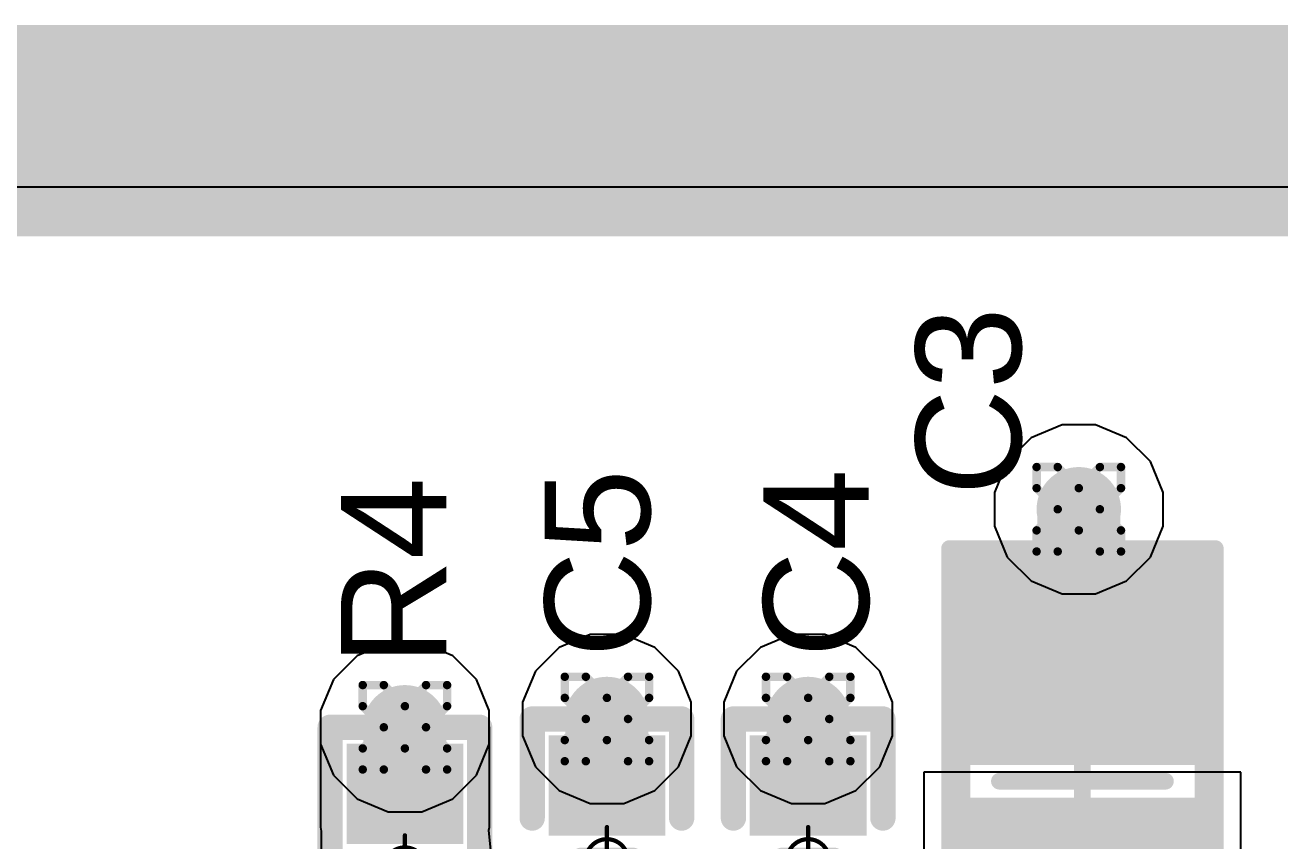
# Model space of a CAD drawing. Header units: inches. Extents: x -13 to 366, y -4 to 120.
# Drawn here: x 18.91 to 26.47, y 39.59 to 44.5 of the extents above; entities that cross this region are included whole.
import ezdxf

# ---------------------------------------------------------------- set-up
doc = ezdxf.new("R2010")
doc.units = ezdxf.units.IN
for name, color, linetype in [('Board_outline', 56, 'Continuous'), ('Bottom Layer', 5, 'Continuous'), ('Bottom Overlay', 54, 'Continuous'), ('Drill Drawing', 1, 'Continuous'), ('GND', 16, 'Continuous'), ('Keep-Out Layer', 6, 'Continuous'), ('Mechanical 13', 56, 'Continuous'), ('Mechanical 15', 56, 'Continuous'), ('POWER', 76, 'Continuous'), ('Top Layer', 1, 'Continuous'), ('Top Overlay', 2, 'Continuous'), ('Top Paste', 8, 'Continuous'), ('Top Solder', 216, 'Continuous'), ('Via Holes', 16, 'Continuous')]:
    doc.layers.add(name, color=color, linetype=linetype)
doc.styles.add('Arial', font='', dxfattribs={"height": 0.2})
doc.styles.get('Arial').set_extended_font_data('Arial')

# ---------------------------------------------------------------- blocks, each defined once
blk = doc.blocks.new('C0805_1')
at = {"layer": 'Top Layer'}
for points in [[(-1.3, -0.7), (-1.3, 0.7), (-0.2, 0.7), (-0.2, -0.7)], [(0.2, -0.7), (0.2, 0.7), (1.3, 0.7), (1.3, -0.7)]]:
    blk.add_hatch(color=1, dxfattribs=at).paths.add_polyline_path(points)
at = {"layer": 'Top Paste'}
for points in [[(-1.3, -0.7), (-1.3, 0.7), (-0.2, 0.7), (-0.2, -0.7)], [(0.2, -0.7), (0.2, 0.7), (1.3, 0.7), (1.3, -0.7)]]:
    blk.add_hatch(color=8, dxfattribs=at).paths.add_polyline_path(points)
at = {"layer": 'Top Solder'}
for points in [[(-1.4016, -0.8016), (-1.4016, 0.8016), (-0.0984, 0.8016), (-0.0984, -0.8016)], [(0.0984, -0.8016), (0.0984, 0.8016), (1.4016, 0.8016), (1.4016, -0.8016)]]:
    blk.add_hatch(color=216, dxfattribs=at).paths.add_polyline_path(points)
at = {"layer": 'Mechanical 13'}
for points in [[(-1.1, 0.725, 0.1, 0.1, 0), (-1.1, -0.725, 0.1, 0.1, 0)], [(-1.1, 0.725, 0.1, 0.1, 0), (1.1, 0.725, 0.1, 0.1, 0)], [(1.1, 0.725, 0.1, 0.1, 0), (1.1, -0.725, 0.1, 0.1, 0)], [(-1.1, -0.725, 0.1, 0.1, 0), (1.1, -0.725, 0.1, 0.1, 0)]]:
    blk.add_lwpolyline(points, format="xyseb", dxfattribs=at)
for points in [[(-1.125, 0.725, 0.05, 0.05, 1), (-1.075, 0.725, 0.05, 0.05, 1)], [(-1.125, 0.725, 0.05, 0.05, 1), (-1.075, 0.725, 0.05, 0.05, 1)], [(1.075, 0.725, 0.05, 0.05, 1), (1.125, 0.725, 0.05, 0.05, 1)], [(1.075, 0.725, 0.05, 0.05, 1), (1.125, 0.725, 0.05, 0.05, 1)], [(-1.125, -0.725, 0.05, 0.05, 1), (-1.075, -0.725, 0.05, 0.05, 1)], [(-1.125, -0.725, 0.05, 0.05, 1), (-1.075, -0.725, 0.05, 0.05, 1)], [(1.075, -0.725, 0.05, 0.05, 1), (1.125, -0.725, 0.05, 0.05, 1)], [(1.075, -0.725, 0.05, 0.05, 1), (1.125, -0.725, 0.05, 0.05, 1)]]:
    blk.add_lwpolyline(points, format="xyseb", close=True, dxfattribs=at)
at = {"layer": 'Mechanical 15'}
for points in [[(-1.4, 0.8, 0.1, 0.1, 0), (-1.4, -0.8, 0.1, 0.1, 0)], [(-1.4, 0.8, 0.1, 0.1, 0), (1.4, 0.8, 0.1, 0.1, 0)], [(1.4, 0.8, 0.1, 0.1, 0), (1.4, -0.8, 0.1, 0.1, 0)], [(0, 0.5, 0.1, 0.1, 0), (0, -0.5, 0.1, 0.1, 0)], [(-0.5, 0, 0.1, 0.1, 0), (0.5, 0, 0.1, 0.1, 0)], [(-1.4, -0.8, 0.1, 0.1, 0), (1.4, -0.8, 0.1, 0.1, 0)]]:
    blk.add_lwpolyline(points, format="xyseb", dxfattribs=at)
for points in [[(-1.425, 0.8, 0.05, 0.05, 1), (-1.375, 0.8, 0.05, 0.05, 1)], [(-1.425, 0.8, 0.05, 0.05, 1), (-1.375, 0.8, 0.05, 0.05, 1)], [(1.375, 0.8, 0.05, 0.05, 1), (1.425, 0.8, 0.05, 0.05, 1)], [(1.375, 0.8, 0.05, 0.05, 1), (1.425, 0.8, 0.05, 0.05, 1)], [(-0.025, 0.5, 0.05, 0.05, 1), (0.025, 0.5, 0.05, 0.05, 1)], [(-0.525, 0, 0.05, 0.05, 1), (-0.475, 0, 0.05, 0.05, 1)], [(0.475, 0, 0.05, 0.05, 1), (0.525, 0, 0.05, 0.05, 1)], [(-0.025, -0.5, 0.05, 0.05, 1), (0.025, -0.5, 0.05, 0.05, 1)], [(-1.425, -0.8, 0.05, 0.05, 1), (-1.375, -0.8, 0.05, 0.05, 1)], [(-1.425, -0.8, 0.05, 0.05, 1), (-1.375, -0.8, 0.05, 0.05, 1)], [(1.375, -0.8, 0.05, 0.05, 1), (1.425, -0.8, 0.05, 0.05, 1)], [(1.375, -0.8, 0.05, 0.05, 1), (1.425, -0.8, 0.05, 0.05, 1)]]:
    blk.add_lwpolyline(points, format="xyseb", close=True, dxfattribs=at)
blk = doc.blocks.new('C_0402_L_41')
at = {"layer": 'Top Layer'}
for points in [[(-0.65, 0.25), (-0.25, 0.25), (-0.25, -0.25), (-0.65, -0.25)], [(0.2499, 0.2499), (0.6499, 0.2499), (0.6499, -0.2501), (0.2499, -0.2501)]]:
    blk.add_hatch(color=1, dxfattribs=at).paths.add_polyline_path(points)
at = {"layer": 'Top Paste'}
for points in [[(-0.65, 0.25), (-0.25, 0.25), (-0.25, -0.25), (-0.65, -0.25)], [(0.2499, 0.2499), (0.6499, 0.2499), (0.6499, -0.2501), (0.2499, -0.2501)]]:
    blk.add_hatch(color=8, dxfattribs=at).paths.add_polyline_path(points)
at = {"layer": 'Top Solder'}
for points in [[(-0.7516, 0.3516), (-0.1484, 0.3516), (-0.1484, -0.3516), (-0.7516, -0.3516)], [(0.1483, 0.3515), (0.7515, 0.3515), (0.7515, -0.3517), (0.1483, -0.3517)]]:
    blk.add_hatch(color=216, dxfattribs=at).paths.add_polyline_path(points)
at = {"layer": 'Mechanical 15'}
for points in [[(0, 0.2, 0.0254, 0.0254, 0), (0, -0.2, 0.0254, 0.0254, 0)], [(-0.2, 0, 0.0254, 0.0254, 0), (0.2, 0, 0.0254, 0.0254, 0)]]:
    blk.add_lwpolyline(points, format="xyseb", dxfattribs=at)
for points in [[(-0.0063, 0.2, 0.0127, 0.0127, 1), (0.0063, 0.2, 0.0127, 0.0127, 1)], [(0.127, 0, 0.0254, 0.0254, 1), (-0.127, 0, 0.0254, 0.0254, 1)], [(-0.2063, 0, 0.0127, 0.0127, 1), (-0.1936, 0, 0.0127, 0.0127, 1)], [(-0.1333, 0, 0.0127, 0.0127, 1), (-0.1206, 0, 0.0127, 0.0127, 1)], [(0.1206, 0, 0.0127, 0.0127, 1), (0.1333, 0, 0.0127, 0.0127, 1)], [(0.1936, 0, 0.0127, 0.0127, 1), (0.2063, 0, 0.0127, 0.0127, 1)], [(-0.0063, -0.2, 0.0127, 0.0127, 1), (0.0063, -0.2, 0.0127, 0.0127, 1)]]:
    blk.add_lwpolyline(points, format="xyseb", close=True, dxfattribs=at)
at = {"layer": 'Top Overlay'}
for points in [[(-0.8499, 0.4499, 0.1524, 0.1524, 0), (-0.254, 0.4499, 0.1524, 0.1524, 0)], [(-0.8499, 0.4499, 0.1524, 0.1524, 0), (-0.8499, -0.4499, 0.1524, 0.1524, 0)], [(0.254, 0.4499, 0.1524, 0.1524, 0), (0.8499, 0.4499, 0.1524, 0.1524, 0)], [(0.8499, 0.4499, 0.1524, 0.1524, 0), (0.8499, -0.4501, 0.1524, 0.1524, 0)], [(0, 0.1524, 0.1524, 0.1524, 0), (0, -0.1524, 0.1524, 0.1524, 0)], [(-0.8499, -0.4499, 0.1524, 0.1524, 0), (-0.254, -0.4499, 0.1524, 0.1524, 0)], [(-0.8499, -0.4499, 0.1524, 0.1524, 0), (-0.8498, -0.4501, 0.1524, 0.1524, 0)], [(0.254, -0.4499, 0.1524, 0.1524, 0), (0.8499, -0.4499, 0.1524, 0.1524, 0)]]:
    blk.add_lwpolyline(points, format="xyseb", dxfattribs=at)
for points in [[(-0.888, 0.4499, 0.0762, 0.0762, 1), (-0.8118, 0.4499, 0.0762, 0.0762, 1)], [(-0.888, 0.4499, 0.0762, 0.0762, 1), (-0.8118, 0.4499, 0.0762, 0.0762, 1)], [(-0.2921, 0.4499, 0.0762, 0.0762, 1), (-0.2159, 0.4499, 0.0762, 0.0762, 1)], [(0.2159, 0.4499, 0.0762, 0.0762, 1), (0.2921, 0.4499, 0.0762, 0.0762, 1)], [(0.8118, 0.4499, 0.0762, 0.0762, 1), (0.888, 0.4499, 0.0762, 0.0762, 1)], [(0.8118, 0.4499, 0.0762, 0.0762, 1), (0.888, 0.4499, 0.0762, 0.0762, 1)], [(-0.0381, 0.1524, 0.0762, 0.0762, 1), (0.0381, 0.1524, 0.0762, 0.0762, 1)], [(-0.0381, -0.1524, 0.0762, 0.0762, 1), (0.0381, -0.1524, 0.0762, 0.0762, 1)], [(-0.888, -0.4499, 0.0762, 0.0762, 1), (-0.8118, -0.4499, 0.0762, 0.0762, 1)], [(-0.888, -0.4499, 0.0762, 0.0762, 1), (-0.8118, -0.4499, 0.0762, 0.0762, 1)], [(-0.888, -0.4499, 0.0762, 0.0762, 1), (-0.8118, -0.4499, 0.0762, 0.0762, 1)], [(-0.8879, -0.4501, 0.0762, 0.0762, 1), (-0.8117, -0.4501, 0.0762, 0.0762, 1)], [(-0.2921, -0.4499, 0.0762, 0.0762, 1), (-0.2159, -0.4499, 0.0762, 0.0762, 1)], [(0.2159, -0.4499, 0.0762, 0.0762, 1), (0.2921, -0.4499, 0.0762, 0.0762, 1)], [(0.8118, -0.4499, 0.0762, 0.0762, 1), (0.888, -0.4499, 0.0762, 0.0762, 1)], [(0.8118, -0.4501, 0.0762, 0.0762, 1), (0.888, -0.4501, 0.0762, 0.0762, 1)]]:
    blk.add_lwpolyline(points, format="xyseb", close=True, dxfattribs=at)
blk = doc.blocks.new('C_0402_L_42')
at = {"layer": 'Top Layer'}
for points in [[(-0.65, 0.25), (-0.25, 0.25), (-0.25, -0.25), (-0.65, -0.25)], [(0.2499, 0.2499), (0.6499, 0.2499), (0.6499, -0.2501), (0.2499, -0.2501)]]:
    blk.add_hatch(color=1, dxfattribs=at).paths.add_polyline_path(points)
at = {"layer": 'Top Paste'}
for points in [[(-0.65, 0.25), (-0.25, 0.25), (-0.25, -0.25), (-0.65, -0.25)], [(0.2499, 0.2499), (0.6499, 0.2499), (0.6499, -0.2501), (0.2499, -0.2501)]]:
    blk.add_hatch(color=8, dxfattribs=at).paths.add_polyline_path(points)
at = {"layer": 'Top Solder'}
for points in [[(-0.7516, 0.3516), (-0.1484, 0.3516), (-0.1484, -0.3516), (-0.7516, -0.3516)], [(0.1483, 0.3515), (0.7515, 0.3515), (0.7515, -0.3517), (0.1483, -0.3517)]]:
    blk.add_hatch(color=216, dxfattribs=at).paths.add_polyline_path(points)
at = {"layer": 'Mechanical 15'}
for points in [[(0, 0.2, 0.0254, 0.0254, 0), (0, -0.2, 0.0254, 0.0254, 0)], [(-0.2, 0, 0.0254, 0.0254, 0), (0.2, 0, 0.0254, 0.0254, 0)]]:
    blk.add_lwpolyline(points, format="xyseb", dxfattribs=at)
for points in [[(-0.0063, 0.2, 0.0127, 0.0127, 1), (0.0063, 0.2, 0.0127, 0.0127, 1)], [(0.127, 0, 0.0254, 0.0254, 1), (-0.127, 0, 0.0254, 0.0254, 1)], [(-0.2063, 0, 0.0127, 0.0127, 1), (-0.1936, 0, 0.0127, 0.0127, 1)], [(-0.1333, 0, 0.0127, 0.0127, 1), (-0.1206, 0, 0.0127, 0.0127, 1)], [(0.1206, 0, 0.0127, 0.0127, 1), (0.1333, 0, 0.0127, 0.0127, 1)], [(0.1936, 0, 0.0127, 0.0127, 1), (0.2063, 0, 0.0127, 0.0127, 1)], [(-0.0063, -0.2, 0.0127, 0.0127, 1), (0.0063, -0.2, 0.0127, 0.0127, 1)]]:
    blk.add_lwpolyline(points, format="xyseb", close=True, dxfattribs=at)
at = {"layer": 'Top Overlay'}
for points in [[(-0.8499, 0.4499, 0.1524, 0.1524, 0), (-0.254, 0.4499, 0.1524, 0.1524, 0)], [(-0.8499, 0.4499, 0.1524, 0.1524, 0), (-0.8499, -0.4499, 0.1524, 0.1524, 0)], [(0.254, 0.4499, 0.1524, 0.1524, 0), (0.8499, 0.4499, 0.1524, 0.1524, 0)], [(0.8499, 0.4499, 0.1524, 0.1524, 0), (0.8499, -0.4501, 0.1524, 0.1524, 0)], [(0, 0.1524, 0.1524, 0.1524, 0), (0, -0.1524, 0.1524, 0.1524, 0)], [(-0.8499, -0.4499, 0.1524, 0.1524, 0), (-0.254, -0.4499, 0.1524, 0.1524, 0)], [(-0.8499, -0.4499, 0.1524, 0.1524, 0), (-0.8498, -0.4501, 0.1524, 0.1524, 0)], [(0.254, -0.4499, 0.1524, 0.1524, 0), (0.8499, -0.4499, 0.1524, 0.1524, 0)]]:
    blk.add_lwpolyline(points, format="xyseb", dxfattribs=at)
for points in [[(-0.888, 0.4499, 0.0762, 0.0762, 1), (-0.8118, 0.4499, 0.0762, 0.0762, 1)], [(-0.888, 0.4499, 0.0762, 0.0762, 1), (-0.8118, 0.4499, 0.0762, 0.0762, 1)], [(-0.2921, 0.4499, 0.0762, 0.0762, 1), (-0.2159, 0.4499, 0.0762, 0.0762, 1)], [(0.2159, 0.4499, 0.0762, 0.0762, 1), (0.2921, 0.4499, 0.0762, 0.0762, 1)], [(0.8118, 0.4499, 0.0762, 0.0762, 1), (0.888, 0.4499, 0.0762, 0.0762, 1)], [(0.8118, 0.4499, 0.0762, 0.0762, 1), (0.888, 0.4499, 0.0762, 0.0762, 1)], [(-0.0381, 0.1524, 0.0762, 0.0762, 1), (0.0381, 0.1524, 0.0762, 0.0762, 1)], [(-0.0381, -0.1524, 0.0762, 0.0762, 1), (0.0381, -0.1524, 0.0762, 0.0762, 1)], [(-0.888, -0.4499, 0.0762, 0.0762, 1), (-0.8118, -0.4499, 0.0762, 0.0762, 1)], [(-0.888, -0.4499, 0.0762, 0.0762, 1), (-0.8118, -0.4499, 0.0762, 0.0762, 1)], [(-0.888, -0.4499, 0.0762, 0.0762, 1), (-0.8118, -0.4499, 0.0762, 0.0762, 1)], [(-0.8879, -0.4501, 0.0762, 0.0762, 1), (-0.8117, -0.4501, 0.0762, 0.0762, 1)], [(-0.2921, -0.4499, 0.0762, 0.0762, 1), (-0.2159, -0.4499, 0.0762, 0.0762, 1)], [(0.2159, -0.4499, 0.0762, 0.0762, 1), (0.2921, -0.4499, 0.0762, 0.0762, 1)], [(0.8118, -0.4499, 0.0762, 0.0762, 1), (0.888, -0.4499, 0.0762, 0.0762, 1)], [(0.8118, -0.4501, 0.0762, 0.0762, 1), (0.888, -0.4501, 0.0762, 0.0762, 1)]]:
    blk.add_lwpolyline(points, format="xyseb", close=True, dxfattribs=at)
blk = doc.blocks.new('R_0402_L_50')
at = {"layer": 'Top Layer'}
for points in [[(-0.6001, 0.2499), (-0.2001, 0.2499), (-0.2001, -0.2501), (-0.6001, -0.2501)], [(0.2499, 0.2499), (0.6499, 0.2499), (0.6499, -0.2501), (0.2499, -0.2501)]]:
    blk.add_hatch(color=1, dxfattribs=at).paths.add_polyline_path(points)
at = {"layer": 'Top Paste'}
for points in [[(-0.6001, 0.2499), (-0.2001, 0.2499), (-0.2001, -0.2501), (-0.6001, -0.2501)], [(0.2499, 0.2499), (0.6499, 0.2499), (0.6499, -0.2501), (0.2499, -0.2501)]]:
    blk.add_hatch(color=8, dxfattribs=at).paths.add_polyline_path(points)
at = {"layer": 'Top Solder'}
for points in [[(-0.7017, 0.3515), (-0.0985, 0.3515), (-0.0985, -0.3517), (-0.7017, -0.3517)], [(0.1483, 0.3515), (0.7515, 0.3515), (0.7515, -0.3517), (0.1483, -0.3517)]]:
    blk.add_hatch(color=216, dxfattribs=at).paths.add_polyline_path(points)
at = {"layer": 'Mechanical 15'}
for points in [[(0, 0.2, 0.0254, 0.0254, 0), (0, -0.2, 0.0254, 0.0254, 0)], [(-0.2, 0, 0.0254, 0.0254, 0), (0.2, 0, 0.0254, 0.0254, 0)]]:
    blk.add_lwpolyline(points, format="xyseb", dxfattribs=at)
for points in [[(-0.0063, 0.2, 0.0127, 0.0127, 1), (0.0063, 0.2, 0.0127, 0.0127, 1)], [(0.127, 0, 0.0254, 0.0254, 1), (-0.127, 0, 0.0254, 0.0254, 1)], [(-0.2063, 0, 0.0127, 0.0127, 1), (-0.1936, 0, 0.0127, 0.0127, 1)], [(-0.1333, 0, 0.0127, 0.0127, 1), (-0.1206, 0, 0.0127, 0.0127, 1)], [(0.1206, 0, 0.0127, 0.0127, 1), (0.1333, 0, 0.0127, 0.0127, 1)], [(0.1936, 0, 0.0127, 0.0127, 1), (0.2063, 0, 0.0127, 0.0127, 1)], [(-0.0063, -0.2, 0.0127, 0.0127, 1), (0.0063, -0.2, 0.0127, 0.0127, 1)]]:
    blk.add_lwpolyline(points, format="xyseb", close=True, dxfattribs=at)
at = {"layer": 'Top Overlay'}
for points in [[(-0.8001, 0.4499, 0.1524, 0.1524, 0), (-0.8001, -0.4501, 0.1524, 0.1524, 0)], [(-0.8001, 0.4499, 0.1524, 0.1524, 0), (0.8499, 0.4499, 0.1524, 0.1524, 0)], [(0.8499, 0.4499, 0.1524, 0.1524, 0), (0.8499, -0.4501, 0.1524, 0.1524, 0)], [(-0.8001, -0.4501, 0.1524, 0.1524, 0), (0.8499, -0.4501, 0.1524, 0.1524, 0)]]:
    blk.add_lwpolyline(points, format="xyseb", dxfattribs=at)
for points in [[(-0.8382, 0.4499, 0.0762, 0.0762, 1), (-0.762, 0.4499, 0.0762, 0.0762, 1)], [(-0.8382, 0.4499, 0.0762, 0.0762, 1), (-0.762, 0.4499, 0.0762, 0.0762, 1)], [(0.8118, 0.4499, 0.0762, 0.0762, 1), (0.888, 0.4499, 0.0762, 0.0762, 1)], [(0.8118, 0.4499, 0.0762, 0.0762, 1), (0.888, 0.4499, 0.0762, 0.0762, 1)], [(-0.8382, -0.4501, 0.0762, 0.0762, 1), (-0.762, -0.4501, 0.0762, 0.0762, 1)], [(-0.8382, -0.4501, 0.0762, 0.0762, 1), (-0.762, -0.4501, 0.0762, 0.0762, 1)], [(0.8118, -0.4501, 0.0762, 0.0762, 1), (0.888, -0.4501, 0.0762, 0.0762, 1)], [(0.8118, -0.4501, 0.0762, 0.0762, 1), (0.888, -0.4501, 0.0762, 0.0762, 1)]]:
    blk.add_lwpolyline(points, format="xyseb", close=True, dxfattribs=at)

msp = doc.modelspace()

# ---------------------------------------------------------------- hatches: boundary and pattern name
at = {"layer": 'Bottom Layer'}
h = msp.add_hatch(color=5, dxfattribs=at)
edge = h.paths.add_edge_path()
edge.add_arc((25.2546, 41.5822), 0.254, 0, 360)
h = msp.add_hatch(color=5, dxfattribs=at)
edge = h.paths.add_edge_path()
edge.add_arc((22.4141, 40.3204), 0.254, 0, 360)
h = msp.add_hatch(color=5, dxfattribs=at)
edge = h.paths.add_edge_path()
edge.add_arc((23.6255, 40.3204), 0.254, 0, 360)
h = msp.add_hatch(color=5, dxfattribs=at)
edge = h.paths.add_edge_path()
edge.add_arc((21.198, 40.2705), 0.254, 0, 360)
at = {"layer": 'GND'}
h = msp.add_hatch(color=16, dxfattribs=at)
edge = h.paths.add_edge_path()
edge.add_arc((25.2546, 41.5822), 0.254, 0, 360)
h = msp.add_hatch(color=16, dxfattribs=at)
edge = h.paths.add_edge_path()
edge.add_arc((22.4141, 40.3204), 0.254, 0, 360)
h = msp.add_hatch(color=16, dxfattribs=at)
edge = h.paths.add_edge_path()
edge.add_arc((23.6255, 40.3204), 0.254, 0, 360)
h = msp.add_hatch(color=16, dxfattribs=at)
edge = h.paths.add_edge_path()
edge.add_arc((21.198, 40.2705), 0.254, 0, 360)
at = {"layer": 'POWER'}
h = msp.add_hatch(color=76, dxfattribs=at)
edge = h.paths.add_edge_path()
edge.add_arc((25.2546, 41.5822), 0.254, 0, 360)
h = msp.add_hatch(color=76, dxfattribs=at)
edge = h.paths.add_edge_path()
edge.add_arc((22.4141, 40.3204), 0.254, 0, 360)
h = msp.add_hatch(color=76, dxfattribs=at)
edge = h.paths.add_edge_path()
edge.add_arc((23.6255, 40.3204), 0.254, 0, 360)
h = msp.add_hatch(color=76, dxfattribs=at)
edge = h.paths.add_edge_path()
edge.add_arc((21.198, 40.2705), 0.254, 0, 360)
at = {"layer": 'Top Layer'}
h = msp.add_hatch(color=1, dxfattribs=at)
edge = h.paths.add_edge_path()
edge.add_arc((25.2546, 41.5822), 0.254, 0, 360)
for points in [[(25.0046, 40.7253), (25.5046, 40.7253), (25.5046, 41.5822), (25.0046, 41.5822)], [(20.948, 39.6706), (21.448, 39.6706), (21.448, 40.2705), (20.948, 40.2705)], [(22.1641, 39.7204), (22.6641, 39.7204), (22.6641, 40.3204), (22.1641, 40.3204)], [(23.3755, 39.7204), (23.8755, 39.7204), (23.8755, 40.3204), (23.3755, 40.3204)]]:
    msp.add_hatch(color=1, dxfattribs=at).paths.add_polyline_path(points)
h = msp.add_hatch(color=1, dxfattribs=at)
edge = h.paths.add_edge_path()
edge.add_arc((22.4141, 40.3204), 0.254, 0, 360)
h = msp.add_hatch(color=1, dxfattribs=at)
edge = h.paths.add_edge_path()
edge.add_arc((23.6255, 40.3204), 0.254, 0, 360)
h = msp.add_hatch(color=1, dxfattribs=at)
edge = h.paths.add_edge_path()
edge.add_arc((21.198, 40.2705), 0.254, 0, 360)
at = {"layer": 'Via Holes'}
h = msp.add_hatch(color=7, dxfattribs=at)
edge = h.paths.add_edge_path()
edge.add_arc((25.2546, 41.5822), 0.127, 0, 360)
h = msp.add_hatch(color=7, dxfattribs=at)
edge = h.paths.add_edge_path()
edge.add_arc((22.4141, 40.3204), 0.127, 0, 360)
h = msp.add_hatch(color=7, dxfattribs=at)
edge = h.paths.add_edge_path()
edge.add_arc((23.6255, 40.3204), 0.127, 0, 360)
h = msp.add_hatch(color=7, dxfattribs=at)
edge = h.paths.add_edge_path()
edge.add_arc((21.198, 40.2705), 0.127, 0, 360)

# ---------------------------------------------------------------- linework, layer by layer
at = {"layer": 'Board_outline'}
msp.add_lwpolyline([(-2.4183, 43.86, 0.254, 0.254, 0), (31.29, 43.86, 0.254, 0.254, 0)], format="xyseb", dxfattribs=at)
at = {"layer": 'Bottom Layer'}
for p, q in [((-2.4183, 43.5213), (31.29, 43.5213)), ((21.097, 40.7785), (20.9102, 40.7012)), ((21.299, 40.7785), (21.097, 40.7785)), ((21.4858, 40.7012), (21.299, 40.7785)), ((20.9102, 40.7012), (20.7673, 40.5583)), ((21.6287, 40.5583), (21.4858, 40.7012)), ((20.7673, 40.5583), (20.69, 40.3716)), ((21.706, 40.3716), (21.6287, 40.5583)), ((20.69, 40.3716), (20.69, 40.1695)), ((21.706, 40.1695), (21.706, 40.3716)), ((20.69, 40.1695), (20.7673, 39.9828)), ((21.6287, 39.9828), (21.706, 40.1695)), ((20.7673, 39.9828), (20.9102, 39.8399)), ((21.4858, 39.8399), (21.6287, 39.9828)), ((20.9102, 39.8399), (21.097, 39.7625)), ((21.299, 39.7625), (21.4858, 39.8399)), ((21.097, 39.7625), (21.299, 39.7625))]:
    msp.add_line(p, q, dxfattribs=at)
at = {"layer": 'Bottom Overlay'}
msp.add_lwpolyline([(-2.4184, 43.86, 1.27, 1.27, 0), (31.29, 43.86, 1.27, 1.27, 0)], format="xyseb", dxfattribs=at)
msp.add_lwpolyline([(-2.4184, 43.86, 1.27, 1.27, 0), (31.29, 43.86, 1.27, 1.27, 0)], format="xyseb", dxfattribs=at)
at = {"layer": 'Drill Drawing'}
for points in [[(25.0006, 41.7092, 0.0508, 0.0508, 0), (25.0006, 41.8362, 0.0508, 0.0508, 0)], [(25.0006, 41.8362, 0.0508, 0.0508, 0), (25.1276, 41.8362, 0.0508, 0.0508, 0)], [(25.1276, 41.8362, 0.0508, 0.0508, 0), (25.2546, 41.7092, 0.0508, 0.0508, 0)], [(25.2546, 41.7092, 0.0508, 0.0508, 0), (25.3816, 41.8362, 0.0508, 0.0508, 0)], [(25.3816, 41.8362, 0.0508, 0.0508, 0), (25.5086, 41.8362, 0.0508, 0.0508, 0)], [(25.5086, 41.7092, 0.0508, 0.0508, 0), (25.5086, 41.8362, 0.0508, 0.0508, 0)], [(25.0006, 41.7092, 0.0508, 0.0508, 0), (25.1276, 41.5822, 0.0508, 0.0508, 0)], [(25.3816, 41.5822, 0.0508, 0.0508, 0), (25.5086, 41.7092, 0.0508, 0.0508, 0)], [(25.0006, 41.4552, 0.0508, 0.0508, 0), (25.1276, 41.5822, 0.0508, 0.0508, 0)], [(25.3816, 41.5822, 0.0508, 0.0508, 0), (25.5086, 41.4552, 0.0508, 0.0508, 0)], [(25.0006, 41.3282, 0.0508, 0.0508, 0), (25.0006, 41.4552, 0.0508, 0.0508, 0)], [(25.1276, 41.3282, 0.0508, 0.0508, 0), (25.2546, 41.4552, 0.0508, 0.0508, 0)], [(25.2546, 41.4552, 0.0508, 0.0508, 0), (25.3816, 41.3282, 0.0508, 0.0508, 0)], [(25.5086, 41.3282, 0.0508, 0.0508, 0), (25.5086, 41.4552, 0.0508, 0.0508, 0)], [(25.0006, 41.3282, 0.0508, 0.0508, 0), (25.1276, 41.3282, 0.0508, 0.0508, 0)], [(25.3816, 41.3282, 0.0508, 0.0508, 0), (25.5086, 41.3282, 0.0508, 0.0508, 0)], [(22.1601, 40.4474, 0.0508, 0.0508, 0), (22.1601, 40.5744, 0.0508, 0.0508, 0)], [(22.1601, 40.5744, 0.0508, 0.0508, 0), (22.2871, 40.5744, 0.0508, 0.0508, 0)], [(22.2871, 40.5744, 0.0508, 0.0508, 0), (22.4141, 40.4474, 0.0508, 0.0508, 0)], [(22.4141, 40.4474, 0.0508, 0.0508, 0), (22.5411, 40.5744, 0.0508, 0.0508, 0)], [(22.5411, 40.5744, 0.0508, 0.0508, 0), (22.6681, 40.5744, 0.0508, 0.0508, 0)], [(22.6681, 40.4474, 0.0508, 0.0508, 0), (22.6681, 40.5744, 0.0508, 0.0508, 0)], [(23.3715, 40.4474, 0.0508, 0.0508, 0), (23.3715, 40.5744, 0.0508, 0.0508, 0)], [(23.3715, 40.5744, 0.0508, 0.0508, 0), (23.4985, 40.5744, 0.0508, 0.0508, 0)], [(23.4985, 40.5744, 0.0508, 0.0508, 0), (23.6255, 40.4474, 0.0508, 0.0508, 0)], [(23.6255, 40.4474, 0.0508, 0.0508, 0), (23.7525, 40.5744, 0.0508, 0.0508, 0)], [(23.7525, 40.5744, 0.0508, 0.0508, 0), (23.8795, 40.5744, 0.0508, 0.0508, 0)], [(23.8795, 40.4474, 0.0508, 0.0508, 0), (23.8795, 40.5744, 0.0508, 0.0508, 0)], [(20.944, 40.3975, 0.0508, 0.0508, 0), (20.944, 40.5245, 0.0508, 0.0508, 0)], [(20.944, 40.5245, 0.0508, 0.0508, 0), (21.071, 40.5245, 0.0508, 0.0508, 0)], [(21.071, 40.5245, 0.0508, 0.0508, 0), (21.198, 40.3975, 0.0508, 0.0508, 0)], [(21.198, 40.3975, 0.0508, 0.0508, 0), (21.325, 40.5245, 0.0508, 0.0508, 0)], [(21.325, 40.5245, 0.0508, 0.0508, 0), (21.452, 40.5245, 0.0508, 0.0508, 0)], [(21.452, 40.3975, 0.0508, 0.0508, 0), (21.452, 40.5245, 0.0508, 0.0508, 0)], [(20.944, 40.3975, 0.0508, 0.0508, 0), (21.071, 40.2705, 0.0508, 0.0508, 0)], [(21.325, 40.2705, 0.0508, 0.0508, 0), (21.452, 40.3975, 0.0508, 0.0508, 0)], [(22.1601, 40.4474, 0.0508, 0.0508, 0), (22.2871, 40.3204, 0.0508, 0.0508, 0)], [(22.5411, 40.3204, 0.0508, 0.0508, 0), (22.6681, 40.4474, 0.0508, 0.0508, 0)], [(23.3715, 40.4474, 0.0508, 0.0508, 0), (23.4985, 40.3204, 0.0508, 0.0508, 0)], [(23.7525, 40.3204, 0.0508, 0.0508, 0), (23.8795, 40.4474, 0.0508, 0.0508, 0)], [(22.1601, 40.1934, 0.0508, 0.0508, 0), (22.2871, 40.3204, 0.0508, 0.0508, 0)], [(22.5411, 40.3204, 0.0508, 0.0508, 0), (22.6681, 40.1934, 0.0508, 0.0508, 0)], [(23.3715, 40.1934, 0.0508, 0.0508, 0), (23.4985, 40.3204, 0.0508, 0.0508, 0)], [(23.7525, 40.3204, 0.0508, 0.0508, 0), (23.8795, 40.1934, 0.0508, 0.0508, 0)], [(20.944, 40.1435, 0.0508, 0.0508, 0), (21.071, 40.2705, 0.0508, 0.0508, 0)], [(21.325, 40.2705, 0.0508, 0.0508, 0), (21.452, 40.1435, 0.0508, 0.0508, 0)], [(22.1601, 40.0664, 0.0508, 0.0508, 0), (22.1601, 40.1934, 0.0508, 0.0508, 0)], [(22.2871, 40.0664, 0.0508, 0.0508, 0), (22.4141, 40.1934, 0.0508, 0.0508, 0)], [(22.4141, 40.1934, 0.0508, 0.0508, 0), (22.5411, 40.0664, 0.0508, 0.0508, 0)], [(22.6681, 40.0664, 0.0508, 0.0508, 0), (22.6681, 40.1934, 0.0508, 0.0508, 0)], [(23.3715, 40.0664, 0.0508, 0.0508, 0), (23.3715, 40.1934, 0.0508, 0.0508, 0)], [(23.4985, 40.0664, 0.0508, 0.0508, 0), (23.6255, 40.1934, 0.0508, 0.0508, 0)], [(23.6255, 40.1934, 0.0508, 0.0508, 0), (23.7525, 40.0664, 0.0508, 0.0508, 0)], [(23.8795, 40.0664, 0.0508, 0.0508, 0), (23.8795, 40.1934, 0.0508, 0.0508, 0)], [(20.944, 40.0165, 0.0508, 0.0508, 0), (20.944, 40.1435, 0.0508, 0.0508, 0)], [(21.071, 40.0165, 0.0508, 0.0508, 0), (21.198, 40.1435, 0.0508, 0.0508, 0)], [(21.198, 40.1435, 0.0508, 0.0508, 0), (21.325, 40.0165, 0.0508, 0.0508, 0)], [(21.452, 40.0165, 0.0508, 0.0508, 0), (21.452, 40.1435, 0.0508, 0.0508, 0)], [(20.944, 40.0165, 0.0508, 0.0508, 0), (21.071, 40.0165, 0.0508, 0.0508, 0)], [(21.325, 40.0165, 0.0508, 0.0508, 0), (21.452, 40.0165, 0.0508, 0.0508, 0)], [(22.1601, 40.0664, 0.0508, 0.0508, 0), (22.2871, 40.0664, 0.0508, 0.0508, 0)], [(22.5411, 40.0664, 0.0508, 0.0508, 0), (22.6681, 40.0664, 0.0508, 0.0508, 0)], [(23.3715, 40.0664, 0.0508, 0.0508, 0), (23.4985, 40.0664, 0.0508, 0.0508, 0)], [(23.7525, 40.0664, 0.0508, 0.0508, 0), (23.8795, 40.0664, 0.0508, 0.0508, 0)]]:
    msp.add_lwpolyline(points, format="xyseb", dxfattribs=at)
for points in [[(24.9879, 41.8362, 0.0254, 0.0254, 1), (25.0133, 41.8362, 0.0254, 0.0254, 1)], [(24.9879, 41.8362, 0.0254, 0.0254, 1), (25.0133, 41.8362, 0.0254, 0.0254, 1)], [(25.1149, 41.8362, 0.0254, 0.0254, 1), (25.1403, 41.8362, 0.0254, 0.0254, 1)], [(25.1149, 41.8362, 0.0254, 0.0254, 1), (25.1403, 41.8362, 0.0254, 0.0254, 1)], [(25.3689, 41.8362, 0.0254, 0.0254, 1), (25.3943, 41.8362, 0.0254, 0.0254, 1)], [(25.3689, 41.8362, 0.0254, 0.0254, 1), (25.3943, 41.8362, 0.0254, 0.0254, 1)], [(25.4959, 41.8362, 0.0254, 0.0254, 1), (25.5213, 41.8362, 0.0254, 0.0254, 1)], [(25.4959, 41.8362, 0.0254, 0.0254, 1), (25.5213, 41.8362, 0.0254, 0.0254, 1)], [(24.9879, 41.7092, 0.0254, 0.0254, 1), (25.0133, 41.7092, 0.0254, 0.0254, 1)], [(24.9879, 41.7092, 0.0254, 0.0254, 1), (25.0133, 41.7092, 0.0254, 0.0254, 1)], [(25.2419, 41.7092, 0.0254, 0.0254, 1), (25.2673, 41.7092, 0.0254, 0.0254, 1)], [(25.2419, 41.7092, 0.0254, 0.0254, 1), (25.2673, 41.7092, 0.0254, 0.0254, 1)], [(25.4959, 41.7092, 0.0254, 0.0254, 1), (25.5213, 41.7092, 0.0254, 0.0254, 1)], [(25.4959, 41.7092, 0.0254, 0.0254, 1), (25.5213, 41.7092, 0.0254, 0.0254, 1)], [(25.1149, 41.5822, 0.0254, 0.0254, 1), (25.1403, 41.5822, 0.0254, 0.0254, 1)], [(25.1149, 41.5822, 0.0254, 0.0254, 1), (25.1403, 41.5822, 0.0254, 0.0254, 1)], [(25.3689, 41.5822, 0.0254, 0.0254, 1), (25.3943, 41.5822, 0.0254, 0.0254, 1)], [(25.3689, 41.5822, 0.0254, 0.0254, 1), (25.3943, 41.5822, 0.0254, 0.0254, 1)], [(24.9879, 41.4552, 0.0254, 0.0254, 1), (25.0133, 41.4552, 0.0254, 0.0254, 1)], [(24.9879, 41.4552, 0.0254, 0.0254, 1), (25.0133, 41.4552, 0.0254, 0.0254, 1)], [(25.2419, 41.4552, 0.0254, 0.0254, 1), (25.2673, 41.4552, 0.0254, 0.0254, 1)], [(25.2419, 41.4552, 0.0254, 0.0254, 1), (25.2673, 41.4552, 0.0254, 0.0254, 1)], [(25.4959, 41.4552, 0.0254, 0.0254, 1), (25.5213, 41.4552, 0.0254, 0.0254, 1)], [(25.4959, 41.4552, 0.0254, 0.0254, 1), (25.5213, 41.4552, 0.0254, 0.0254, 1)], [(24.9879, 41.3282, 0.0254, 0.0254, 1), (25.0133, 41.3282, 0.0254, 0.0254, 1)], [(24.9879, 41.3282, 0.0254, 0.0254, 1), (25.0133, 41.3282, 0.0254, 0.0254, 1)], [(25.1149, 41.3282, 0.0254, 0.0254, 1), (25.1403, 41.3282, 0.0254, 0.0254, 1)], [(25.1149, 41.3282, 0.0254, 0.0254, 1), (25.1403, 41.3282, 0.0254, 0.0254, 1)], [(25.3689, 41.3282, 0.0254, 0.0254, 1), (25.3943, 41.3282, 0.0254, 0.0254, 1)], [(25.3689, 41.3282, 0.0254, 0.0254, 1), (25.3943, 41.3282, 0.0254, 0.0254, 1)], [(25.4959, 41.3282, 0.0254, 0.0254, 1), (25.5213, 41.3282, 0.0254, 0.0254, 1)], [(25.4959, 41.3282, 0.0254, 0.0254, 1), (25.5213, 41.3282, 0.0254, 0.0254, 1)], [(22.1474, 40.5744, 0.0254, 0.0254, 1), (22.1728, 40.5744, 0.0254, 0.0254, 1)], [(22.1474, 40.5744, 0.0254, 0.0254, 1), (22.1728, 40.5744, 0.0254, 0.0254, 1)], [(22.2744, 40.5744, 0.0254, 0.0254, 1), (22.2998, 40.5744, 0.0254, 0.0254, 1)], [(22.2744, 40.5744, 0.0254, 0.0254, 1), (22.2998, 40.5744, 0.0254, 0.0254, 1)], [(22.5284, 40.5744, 0.0254, 0.0254, 1), (22.5538, 40.5744, 0.0254, 0.0254, 1)], [(22.5284, 40.5744, 0.0254, 0.0254, 1), (22.5538, 40.5744, 0.0254, 0.0254, 1)], [(22.6554, 40.5744, 0.0254, 0.0254, 1), (22.6808, 40.5744, 0.0254, 0.0254, 1)], [(22.6554, 40.5744, 0.0254, 0.0254, 1), (22.6808, 40.5744, 0.0254, 0.0254, 1)], [(23.3588, 40.5744, 0.0254, 0.0254, 1), (23.3842, 40.5744, 0.0254, 0.0254, 1)], [(23.3588, 40.5744, 0.0254, 0.0254, 1), (23.3842, 40.5744, 0.0254, 0.0254, 1)], [(23.4858, 40.5744, 0.0254, 0.0254, 1), (23.5112, 40.5744, 0.0254, 0.0254, 1)], [(23.4858, 40.5744, 0.0254, 0.0254, 1), (23.5112, 40.5744, 0.0254, 0.0254, 1)], [(23.7398, 40.5744, 0.0254, 0.0254, 1), (23.7652, 40.5744, 0.0254, 0.0254, 1)], [(23.7398, 40.5744, 0.0254, 0.0254, 1), (23.7652, 40.5744, 0.0254, 0.0254, 1)], [(23.8668, 40.5744, 0.0254, 0.0254, 1), (23.8922, 40.5744, 0.0254, 0.0254, 1)], [(23.8668, 40.5744, 0.0254, 0.0254, 1), (23.8922, 40.5744, 0.0254, 0.0254, 1)], [(20.9313, 40.5245, 0.0254, 0.0254, 1), (20.9567, 40.5245, 0.0254, 0.0254, 1)], [(20.9313, 40.5245, 0.0254, 0.0254, 1), (20.9567, 40.5245, 0.0254, 0.0254, 1)], [(21.0583, 40.5245, 0.0254, 0.0254, 1), (21.0837, 40.5245, 0.0254, 0.0254, 1)], [(21.0583, 40.5245, 0.0254, 0.0254, 1), (21.0837, 40.5245, 0.0254, 0.0254, 1)], [(21.3123, 40.5245, 0.0254, 0.0254, 1), (21.3377, 40.5245, 0.0254, 0.0254, 1)], [(21.3123, 40.5245, 0.0254, 0.0254, 1), (21.3377, 40.5245, 0.0254, 0.0254, 1)], [(21.4393, 40.5245, 0.0254, 0.0254, 1), (21.4647, 40.5245, 0.0254, 0.0254, 1)], [(21.4393, 40.5245, 0.0254, 0.0254, 1), (21.4647, 40.5245, 0.0254, 0.0254, 1)], [(20.9313, 40.3975, 0.0254, 0.0254, 1), (20.9567, 40.3975, 0.0254, 0.0254, 1)], [(20.9313, 40.3975, 0.0254, 0.0254, 1), (20.9567, 40.3975, 0.0254, 0.0254, 1)], [(21.1853, 40.3975, 0.0254, 0.0254, 1), (21.2107, 40.3975, 0.0254, 0.0254, 1)], [(21.1853, 40.3975, 0.0254, 0.0254, 1), (21.2107, 40.3975, 0.0254, 0.0254, 1)], [(21.4393, 40.3975, 0.0254, 0.0254, 1), (21.4647, 40.3975, 0.0254, 0.0254, 1)], [(21.4393, 40.3975, 0.0254, 0.0254, 1), (21.4647, 40.3975, 0.0254, 0.0254, 1)], [(22.1474, 40.4474, 0.0254, 0.0254, 1), (22.1728, 40.4474, 0.0254, 0.0254, 1)], [(22.1474, 40.4474, 0.0254, 0.0254, 1), (22.1728, 40.4474, 0.0254, 0.0254, 1)], [(22.4014, 40.4474, 0.0254, 0.0254, 1), (22.4268, 40.4474, 0.0254, 0.0254, 1)], [(22.4014, 40.4474, 0.0254, 0.0254, 1), (22.4268, 40.4474, 0.0254, 0.0254, 1)], [(22.6554, 40.4474, 0.0254, 0.0254, 1), (22.6808, 40.4474, 0.0254, 0.0254, 1)], [(22.6554, 40.4474, 0.0254, 0.0254, 1), (22.6808, 40.4474, 0.0254, 0.0254, 1)], [(23.3588, 40.4474, 0.0254, 0.0254, 1), (23.3842, 40.4474, 0.0254, 0.0254, 1)], [(23.3588, 40.4474, 0.0254, 0.0254, 1), (23.3842, 40.4474, 0.0254, 0.0254, 1)], [(23.6128, 40.4474, 0.0254, 0.0254, 1), (23.6382, 40.4474, 0.0254, 0.0254, 1)], [(23.6128, 40.4474, 0.0254, 0.0254, 1), (23.6382, 40.4474, 0.0254, 0.0254, 1)], [(23.8668, 40.4474, 0.0254, 0.0254, 1), (23.8922, 40.4474, 0.0254, 0.0254, 1)], [(23.8668, 40.4474, 0.0254, 0.0254, 1), (23.8922, 40.4474, 0.0254, 0.0254, 1)], [(22.2744, 40.3204, 0.0254, 0.0254, 1), (22.2998, 40.3204, 0.0254, 0.0254, 1)], [(22.2744, 40.3204, 0.0254, 0.0254, 1), (22.2998, 40.3204, 0.0254, 0.0254, 1)], [(22.5284, 40.3204, 0.0254, 0.0254, 1), (22.5538, 40.3204, 0.0254, 0.0254, 1)], [(22.5284, 40.3204, 0.0254, 0.0254, 1), (22.5538, 40.3204, 0.0254, 0.0254, 1)], [(23.4858, 40.3204, 0.0254, 0.0254, 1), (23.5112, 40.3204, 0.0254, 0.0254, 1)], [(23.4858, 40.3204, 0.0254, 0.0254, 1), (23.5112, 40.3204, 0.0254, 0.0254, 1)], [(23.7398, 40.3204, 0.0254, 0.0254, 1), (23.7652, 40.3204, 0.0254, 0.0254, 1)], [(23.7398, 40.3204, 0.0254, 0.0254, 1), (23.7652, 40.3204, 0.0254, 0.0254, 1)], [(21.0583, 40.2705, 0.0254, 0.0254, 1), (21.0837, 40.2705, 0.0254, 0.0254, 1)], [(21.0583, 40.2705, 0.0254, 0.0254, 1), (21.0837, 40.2705, 0.0254, 0.0254, 1)], [(21.3123, 40.2705, 0.0254, 0.0254, 1), (21.3377, 40.2705, 0.0254, 0.0254, 1)], [(21.3123, 40.2705, 0.0254, 0.0254, 1), (21.3377, 40.2705, 0.0254, 0.0254, 1)], [(22.1474, 40.1934, 0.0254, 0.0254, 1), (22.1728, 40.1934, 0.0254, 0.0254, 1)], [(22.1474, 40.1934, 0.0254, 0.0254, 1), (22.1728, 40.1934, 0.0254, 0.0254, 1)], [(22.4014, 40.1934, 0.0254, 0.0254, 1), (22.4268, 40.1934, 0.0254, 0.0254, 1)], [(22.4014, 40.1934, 0.0254, 0.0254, 1), (22.4268, 40.1934, 0.0254, 0.0254, 1)], [(22.6554, 40.1934, 0.0254, 0.0254, 1), (22.6808, 40.1934, 0.0254, 0.0254, 1)], [(22.6554, 40.1934, 0.0254, 0.0254, 1), (22.6808, 40.1934, 0.0254, 0.0254, 1)], [(23.3588, 40.1934, 0.0254, 0.0254, 1), (23.3842, 40.1934, 0.0254, 0.0254, 1)], [(23.3588, 40.1934, 0.0254, 0.0254, 1), (23.3842, 40.1934, 0.0254, 0.0254, 1)], [(23.6128, 40.1934, 0.0254, 0.0254, 1), (23.6382, 40.1934, 0.0254, 0.0254, 1)], [(23.6128, 40.1934, 0.0254, 0.0254, 1), (23.6382, 40.1934, 0.0254, 0.0254, 1)], [(23.8668, 40.1934, 0.0254, 0.0254, 1), (23.8922, 40.1934, 0.0254, 0.0254, 1)], [(23.8668, 40.1934, 0.0254, 0.0254, 1), (23.8922, 40.1934, 0.0254, 0.0254, 1)], [(20.9313, 40.1435, 0.0254, 0.0254, 1), (20.9567, 40.1435, 0.0254, 0.0254, 1)], [(20.9313, 40.1435, 0.0254, 0.0254, 1), (20.9567, 40.1435, 0.0254, 0.0254, 1)], [(21.1853, 40.1435, 0.0254, 0.0254, 1), (21.2107, 40.1435, 0.0254, 0.0254, 1)], [(21.1853, 40.1435, 0.0254, 0.0254, 1), (21.2107, 40.1435, 0.0254, 0.0254, 1)], [(21.4393, 40.1435, 0.0254, 0.0254, 1), (21.4647, 40.1435, 0.0254, 0.0254, 1)], [(21.4393, 40.1435, 0.0254, 0.0254, 1), (21.4647, 40.1435, 0.0254, 0.0254, 1)], [(20.9313, 40.0165, 0.0254, 0.0254, 1), (20.9567, 40.0165, 0.0254, 0.0254, 1)], [(20.9313, 40.0165, 0.0254, 0.0254, 1), (20.9567, 40.0165, 0.0254, 0.0254, 1)], [(21.0583, 40.0165, 0.0254, 0.0254, 1), (21.0837, 40.0165, 0.0254, 0.0254, 1)], [(21.0583, 40.0165, 0.0254, 0.0254, 1), (21.0837, 40.0165, 0.0254, 0.0254, 1)], [(21.3123, 40.0165, 0.0254, 0.0254, 1), (21.3377, 40.0165, 0.0254, 0.0254, 1)], [(21.3123, 40.0165, 0.0254, 0.0254, 1), (21.3377, 40.0165, 0.0254, 0.0254, 1)], [(21.4393, 40.0165, 0.0254, 0.0254, 1), (21.4647, 40.0165, 0.0254, 0.0254, 1)], [(21.4393, 40.0165, 0.0254, 0.0254, 1), (21.4647, 40.0165, 0.0254, 0.0254, 1)], [(22.1474, 40.0664, 0.0254, 0.0254, 1), (22.1728, 40.0664, 0.0254, 0.0254, 1)], [(22.1474, 40.0664, 0.0254, 0.0254, 1), (22.1728, 40.0664, 0.0254, 0.0254, 1)], [(22.2744, 40.0664, 0.0254, 0.0254, 1), (22.2998, 40.0664, 0.0254, 0.0254, 1)], [(22.2744, 40.0664, 0.0254, 0.0254, 1), (22.2998, 40.0664, 0.0254, 0.0254, 1)], [(22.5284, 40.0664, 0.0254, 0.0254, 1), (22.5538, 40.0664, 0.0254, 0.0254, 1)], [(22.5284, 40.0664, 0.0254, 0.0254, 1), (22.5538, 40.0664, 0.0254, 0.0254, 1)], [(22.6554, 40.0664, 0.0254, 0.0254, 1), (22.6808, 40.0664, 0.0254, 0.0254, 1)], [(22.6554, 40.0664, 0.0254, 0.0254, 1), (22.6808, 40.0664, 0.0254, 0.0254, 1)], [(23.3588, 40.0664, 0.0254, 0.0254, 1), (23.3842, 40.0664, 0.0254, 0.0254, 1)], [(23.3588, 40.0664, 0.0254, 0.0254, 1), (23.3842, 40.0664, 0.0254, 0.0254, 1)], [(23.4858, 40.0664, 0.0254, 0.0254, 1), (23.5112, 40.0664, 0.0254, 0.0254, 1)], [(23.4858, 40.0664, 0.0254, 0.0254, 1), (23.5112, 40.0664, 0.0254, 0.0254, 1)], [(23.7398, 40.0664, 0.0254, 0.0254, 1), (23.7652, 40.0664, 0.0254, 0.0254, 1)], [(23.7398, 40.0664, 0.0254, 0.0254, 1), (23.7652, 40.0664, 0.0254, 0.0254, 1)], [(23.8668, 40.0664, 0.0254, 0.0254, 1), (23.8922, 40.0664, 0.0254, 0.0254, 1)], [(23.8668, 40.0664, 0.0254, 0.0254, 1), (23.8922, 40.0664, 0.0254, 0.0254, 1)]]:
    msp.add_lwpolyline(points, format="xyseb", close=True, dxfattribs=at)
at = {"layer": 'GND'}
for p, q in [((-2.4183, 43.5213), (31.29, 43.5213)), ((21.097, 40.7785), (20.9102, 40.7012)), ((21.299, 40.7785), (21.097, 40.7785)), ((21.4858, 40.7012), (21.299, 40.7785)), ((20.9102, 40.7012), (20.7673, 40.5583)), ((21.6287, 40.5583), (21.4858, 40.7012)), ((20.7673, 40.5583), (20.69, 40.3716)), ((21.706, 40.3716), (21.6287, 40.5583)), ((20.69, 40.3716), (20.69, 40.1695)), ((21.706, 40.1695), (21.706, 40.3716)), ((20.69, 40.1695), (20.7673, 39.9828)), ((21.6287, 39.9828), (21.706, 40.1695)), ((20.7673, 39.9828), (20.9102, 39.8399)), ((21.4858, 39.8399), (21.6287, 39.9828)), ((20.9102, 39.8399), (21.097, 39.7625)), ((21.299, 39.7625), (21.4858, 39.8399)), ((21.097, 39.7625), (21.299, 39.7625))]:
    msp.add_line(p, q, dxfattribs=at)
at = {"layer": 'Keep-Out Layer'}
for points in [[(-2.4183, 43.86, 0.1565, 0.1565, 0), (31.2897, 43.86, 0.1565, 0.1565, 0)], [(-2.4183, 43.86, 0.1565, 0.1565, 0), (31.29, 43.86, 0.1565, 0.1565, 0)]]:
    msp.add_lwpolyline(points, format="xyseb", dxfattribs=at)
at = {"layer": 'POWER'}
for p, q in [((-2.4183, 43.5213), (31.29, 43.5213)), ((25.1535, 42.0902), (24.9668, 42.0128)), ((25.3556, 42.0902), (25.1535, 42.0902)), ((25.5423, 42.0128), (25.3556, 42.0902)), ((24.9668, 42.0128), (24.8239, 41.8699)), ((25.6852, 41.8699), (25.5423, 42.0128)), ((24.8239, 41.8699), (24.7466, 41.6832)), ((25.7626, 41.6832), (25.6852, 41.8699)), ((24.7466, 41.6832), (24.7466, 41.4811)), ((25.7626, 41.4811), (25.7626, 41.6832)), ((24.7466, 41.4811), (24.8239, 41.2944)), ((25.6852, 41.2944), (25.7626, 41.4811)), ((24.8239, 41.2944), (24.9668, 41.1515)), ((25.5423, 41.1515), (25.6852, 41.2944)), ((24.9668, 41.1515), (25.1535, 41.0742)), ((25.3556, 41.0742), (25.5423, 41.1515)), ((25.1535, 41.0742), (25.3556, 41.0742)), ((22.313, 40.8284), (22.1263, 40.751)), ((22.5151, 40.8284), (22.313, 40.8284)), ((22.7018, 40.751), (22.5151, 40.8284)), ((23.5244, 40.8284), (23.3377, 40.751)), ((23.7265, 40.8284), (23.5244, 40.8284)), ((23.9132, 40.751), (23.7265, 40.8284)), ((22.1263, 40.751), (21.9834, 40.6081)), ((22.8447, 40.6081), (22.7018, 40.751)), ((23.3377, 40.751), (23.1948, 40.6081)), ((24.0561, 40.6081), (23.9132, 40.751)), ((21.9834, 40.6081), (21.9061, 40.4214)), ((22.9221, 40.4214), (22.8447, 40.6081)), ((23.1948, 40.6081), (23.1175, 40.4214)), ((24.1335, 40.4214), (24.0561, 40.6081)), ((21.9061, 40.4214), (21.9061, 40.2193)), ((22.9221, 40.2193), (22.9221, 40.4214)), ((23.1175, 40.4214), (23.1175, 40.2193)), ((24.1335, 40.2193), (24.1335, 40.4214)), ((21.9061, 40.2193), (21.9834, 40.0326)), ((22.8447, 40.0326), (22.9221, 40.2193)), ((23.1175, 40.2193), (23.1948, 40.0326)), ((24.0561, 40.0326), (24.1335, 40.2193)), ((21.9834, 40.0326), (22.1263, 39.8897)), ((22.7018, 39.8897), (22.8447, 40.0326)), ((23.1948, 40.0326), (23.3377, 39.8897)), ((23.9132, 39.8897), (24.0561, 40.0326)), ((22.1263, 39.8897), (22.313, 39.8124)), ((22.5151, 39.8124), (22.7018, 39.8897)), ((23.3377, 39.8897), (23.5244, 39.8124)), ((23.7265, 39.8124), (23.9132, 39.8897)), ((22.313, 39.8124), (22.5151, 39.8124)), ((23.5244, 39.8124), (23.7265, 39.8124))]:
    msp.add_line(p, q, dxfattribs=at)
at = {"layer": 'Top Layer'}
for p, q in [((-2.4183, 43.5213), (31.29, 43.5213)), ((21.097, 40.7785), (20.9102, 40.7012)), ((21.299, 40.7785), (21.097, 40.7785)), ((21.4858, 40.7012), (21.299, 40.7785)), ((20.9102, 40.7012), (20.7673, 40.5583)), ((21.6287, 40.5583), (21.4858, 40.7012)), ((20.7673, 40.5583), (20.69, 40.3716)), ((21.706, 40.3716), (21.6287, 40.5583)), ((20.69, 40.3716), (20.69, 40.2754)), ((21.706, 40.2754), (21.706, 40.3716)), ((20.69, 40.2754), (20.689, 40.2705)), ((20.689, 40.2705), (20.689, 39.6706)), ((21.707, 40.2705), (21.706, 40.2754)), ((21.707, 39.6706), (21.707, 40.2705)), ((26.2304, 40), (24.3224, 40)), ((24.3224, 40), (24.3224, 39.4795)), ((26.2304, 39.2456), (26.2304, 40)), ((20.689, 39.6706), (20.694, 39.6456)), ((21.7032, 39.6518), (21.707, 39.6706)), ((20.694, 39.6456), (20.694, 39.435)), ((21.7149, 39.5285), (21.7032, 39.6518))]:
    msp.add_line(p, q, dxfattribs=at)
at = {"layer": 'Top Overlay'}
msp.add_lwpolyline([(-2.4183, 43.86, 1.27, 1.27, 0), (31.29, 43.86, 1.27, 1.27, 0)], format="xyseb", dxfattribs=at)

# ---------------------------------------------------------------- block references
at = {"rotation": 90}
for name, p in [('C0805_1', (25.2764, 39.946)), ('R_0402_L_50', (21.1979, 39.4207)), ('C_0402_L_41', (22.414, 39.4705)), ('C_0402_L_42', (23.6254, 39.4705))]:
    msp.add_blockref(name, p, dxfattribs=at)

# ---------------------------------------------------------------- texts
at = {"layer": 'Top Overlay', "style": 'Arial'}
for s, p in [('C3', (24.9071, 41.6643)), ('C5', (22.674, 40.6897)), ('C4', (23.9903, 40.6897)), ('R4', (21.448, 40.6398))]:
    msp.add_text(s, height=0.635, rotation=90, dxfattribs=at).set_placement(p)

doc.saveas('drawing.dxf')
